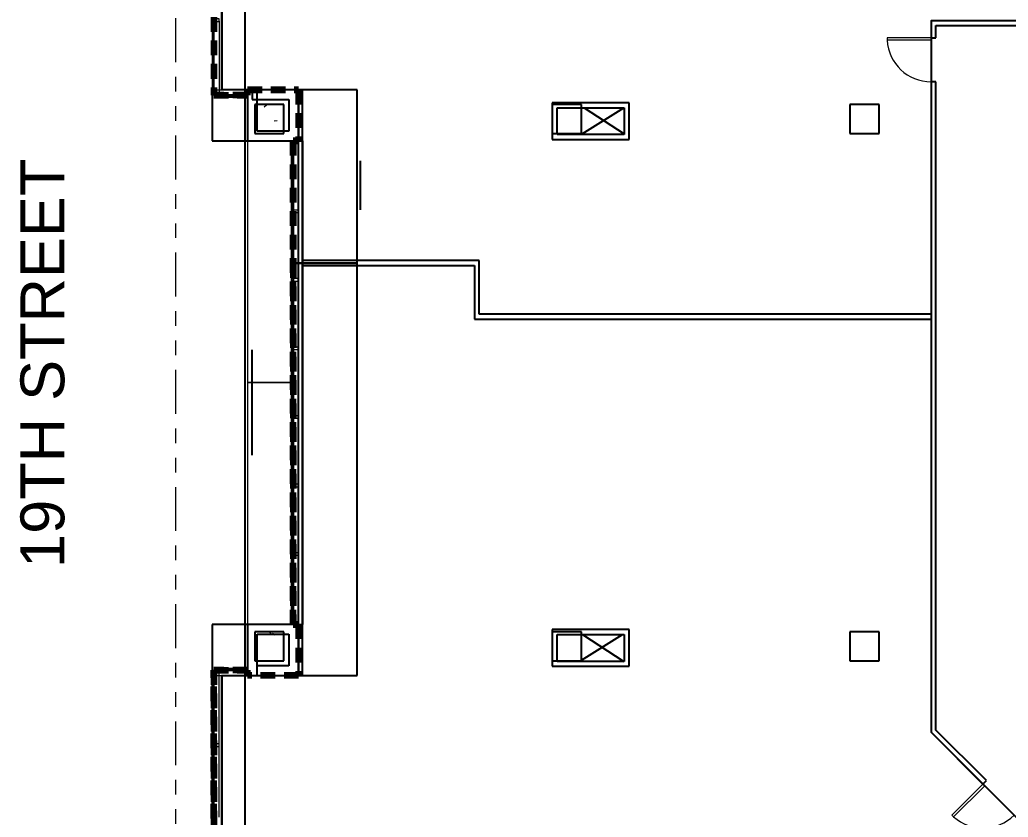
# Model space of a CAD drawing. Header units: inches. Extents: x -63 to 2235, y 0 to 1960.
# Drawn here: x -63 to 747, y 635 to 1288 of the extents above; entities that cross this region are included whole.
import ezdxf

# ---------------------------------------------------------------- set-up
doc = ezdxf.new("R2010")
doc.units = ezdxf.units.IN
doc.header["$LTSCALE"] = 96
doc.header["$MEASUREMENT"] = 0
doc.linetypes.add('Dash 1_8_', pattern=[0.2, 0.125, -0.075])
doc.linetypes.add('Double Dash 3_8_', pattern=[1, 0.375, -0.125, 0.125, -0.125, 0.125, -0.125])
doc.layers.add('A-DOOR', color=7, linetype='Continuous')
doc.layers.add('A-GLAZ', color=7, linetype='Continuous')
for name, color, linetype, lineweight in [('A-GLAZ-CWMG', 3, 'Continuous', 13), ('A-WALL-MBNI', 2, 'Continuous', 20), ('L-SITE', 6, 'Double Dash 3_8_', 15)]:
    doc.layers.add(name, color=color, linetype=linetype, lineweight=lineweight)
doc.styles.add('XFINE_1-8', font='swissl.ttf', dxfattribs={"height": 10})
pattern_1 = [(50, (790.334, 848.196), (55.0854, -4.8198), [5.76, -63.36]), (355, (790.334, 848.196), (-10.6557, 57.7685), [4.608, -50.688]), (100.451, (794.924, 847.794), (44.4295, 52.9487), [4.895, -53.848]), (46.184, (790.334, 863.556), (81.9644, -12.712), [8.64, -95.04]), (96.636, (797.164, 862.5), (71.7815, 74.812), [7.343, -80.772]), (351.184, (790.334, 863.56), (71.782, 74.812), [6.912, -76.032]), (21, (798.014, 859.716), (45.842, -30.9215), [5.76, -63.36]), (326, (798.014, 859.716), (18.687, 55.6915), [4.608, -50.688]), (71.451, (801.834, 857.14), (64.529, 24.77), [4.895, -53.848]), (37.5, (790.334, 848.196), (0.9339, 25.5668), [2.534, -47.539, 2.534, -48.922, -50.88]), (37.5, (790.334, 848.196), (0.9339, 25.5668), [-101.53, 2.534, -48.346]), (7.5, (790.334, 848.196), (20.204, 30.2913), [2.534, -26.803, 2.534, -46.387, -19.392]), (7.5, (790.334, 848.196), (20.204, 30.2913), [-78.259, 2.534, -16.858]), (327.5, (773.208, 848.196), (40.9978, -1.7324), [2.534, -16.666, 2.534, -57.37, -79.488]), (327.5, (773.208, 848.196), (40.9978, -1.7324), [-79.104, 2.534, -76.954]), (317.5, (765.53, 848.196), (44.7889, 7.6878), [2.534, -22.426, 2.534, -37.248, -56.448]), (317.5, (765.53, 848.196), (44.7889, 7.6878), [-64.742, 2.534, -53.914])]

# ---------------------------------------------------------------- blocks, each defined once
blk = doc.blocks.new('Single-Flush - 36_ x 84_-2024253-GROSS BLDG AREA - LEVEL 6')
at = {"layer": 'A-DOOR', "lineweight": 15}
for p, q in [((16, 2), (16, 38.01)), ((18, 38.01), (16, 38.01)), ((18, 2), (18, 38.01)), ((18, 2), (16, 2))]:
    blk.add_line(p, q, dxfattribs=at)
at = {"layer": 'A-DOOR', "lineweight": 5}
blk.add_arc((18, 2), 36.07, 93.17885, 180, dxfattribs=at)
blk = doc.blocks.new('System Panel - Glazed EXIST-BLACK-1040790-GROSS BLDG AREA - LEVEL 6')
at = {"layer": 'A-GLAZ'}
for p, q in [((12.51, 1.5), (-12.51, 1.5)), ((-12.51, 1.5), (-12.51, 0.5)), ((-12.51, 0.5), (12.51, 0.5)), ((12.51, 0.5), (12.51, 1.5))]:
    blk.add_line(p, q, dxfattribs=at)
blk = doc.blocks.new('System Panel - Glazed EXIST-BLACK-1040792-GROSS BLDG AREA - LEVEL 6')
at = {"layer": 'A-GLAZ'}
for p, q in [((30, 1.5), (-30, 1.5)), ((-30, 1.5), (-30, 0.5)), ((-30, 0.5), (30, 0.5)), ((30, 0.5), (30, 1.5))]:
    blk.add_line(p, q, dxfattribs=at)
blk = doc.blocks.new('System Panel - Glazed EXIST-BLACK-1040793-GROSS BLDG AREA - LEVEL 6')
at = {"layer": 'A-GLAZ'}
for p, q in [((29, 1.5), (-29, 1.5)), ((-29, 1.5), (-29, 0.5)), ((-29, 0.5), (29, 0.5)), ((29, 0.5), (29, 1.5))]:
    blk.add_line(p, q, dxfattribs=at)
blk = doc.blocks.new('Rectangular Mullion - 2_ x 6_ rectangular-BLACK-1040791-GROSS BLDG AREA - LEVEL 6')
at = {"layer": 'A-GLAZ-CWMG', "lineweight": 13}
for p, q in [((-1, 0), (1, 0)), ((-1, -6), (-1, 0)), ((1, 0), (1, -6)), ((1, -6), (-1, -6))]:
    blk.add_line(p, q, dxfattribs=at)
blk = doc.blocks.new('Rectangular Mullion - 2_ x 6_ rectangular-BLACK-1018852-GROSS BLDG AREA - LEVEL 6')
at = {"layer": 'A-GLAZ-CWMG'}
for p, q in [((-695.72, -93.29), (-695.22, -93.29)), ((-695.72, -153.29), (-695.72, -93.29)), ((-694.22, -93.29), (-689.72, -93.29)), ((-689.72, -153.29), (-689.72, -93.29))]:
    blk.add_line(p, q, dxfattribs=at)
blk = doc.blocks.new('Rectangular Mullion - 2_ x 6_ rectangular-BLACK-176579-GROSS BLDG AREA - LEVEL 6')
at = {"layer": 'A-GLAZ-CWMG'}
for p, q in [((-695.72, -333.29), (-695.72, -275.29)), ((-689.72, -333.29), (-689.72, -275.29))]:
    blk.add_line(p, q, dxfattribs=at)
blk = doc.blocks.new('Rectangular Mullion - 2_ x 6_ rectangular-BLACK-1040789-GROSS BLDG AREA - LEVEL 6')
at = {"layer": 'A-GLAZ-CWMG'}
for p, q in [((-693.72, -91.79), (-693.72, -91.29)), ((-693.72, -91.29), (-668.69, -91.29)), ((-693.72, -97.29), (-693.72, -92.79)), ((-693.72, -97.29), (-668.69, -97.29))]:
    blk.add_line(p, q, dxfattribs=at)
blk = doc.blocks.new('Rectangular Mullion - 2_ x 6_ rectangular-BLACK-1040799-GROSS BLDG AREA - LEVEL 6')
at = {"layer": 'A-GLAZ-CWMG', "lineweight": 13}
for p, q in [((0, 0), (-2, 0)), ((-2, 0), (-2, -6)), ((0, -6), (0, 0)), ((-2, -6), (0, -6))]:
    blk.add_line(p, q, dxfattribs=at)
blk = doc.blocks.new('System Panel - Glazed EXIST-BLACK-1030290-GROSS BLDG AREA - LEVEL 6')
at = {"layer": 'A-GLAZ'}
for p, q in [((12.51, -0.5), (-12.51, -0.5)), ((-12.51, -0.5), (-12.51, -1.5)), ((-12.51, -1.5), (12.51, -1.5)), ((12.51, -1.5), (12.51, -0.5))]:
    blk.add_line(p, q, dxfattribs=at)
blk = doc.blocks.new('System Panel - Glazed EXIST-BLACK-1030291-GROSS BLDG AREA - LEVEL 6')
at = {"layer": 'A-GLAZ'}
for p, q in [((30, -0.5), (-30, -0.5)), ((-30, -0.5), (-30, -1.5)), ((-30, -1.5), (30, -1.5)), ((30, -1.5), (30, -0.5))]:
    blk.add_line(p, q, dxfattribs=at)
blk = doc.blocks.new('Rectangular Mullion - 2_ x 6_ rectangular-BLACK-1030186-GROSS BLDG AREA - LEVEL 6')
at = {"layer": 'A-GLAZ-CWMG', "lineweight": 13}
for p, q in [((-1, 6), (1, 6)), ((-1, 0), (-1, 6)), ((1, 0), (-1, 0)), ((1, 6), (1, 0))]:
    blk.add_line(p, q, dxfattribs=at)
blk = doc.blocks.new('Rectangular Mullion - 2_ x 6_ rectangular-BLACK-1018866-GROSS BLDG AREA - LEVEL 6')
at = {"layer": 'A-GLAZ-CWMG'}
for p, q in [((-695.72, 438.71), (-695.72, 378.71)), ((-689.72, 438.71), (-689.72, 378.71)), ((-695.22, 378.71), (-695.72, 378.71)), ((-689.72, 378.71), (-694.22, 378.71))]:
    blk.add_line(p, q, dxfattribs=at)
blk = doc.blocks.new('Rectangular Mullion - 2_ x 6_ rectangular-BLACK-1030289-GROSS BLDG AREA - LEVEL 6')
at = {"layer": 'A-GLAZ-CWMG'}
for p, q in [((-693.72, 378.21), (-693.72, 382.71)), ((-693.72, 382.71), (-668.69, 382.71)), ((-693.72, 376.71), (-693.72, 377.21)), ((-693.72, 376.71), (-668.69, 376.71))]:
    blk.add_line(p, q, dxfattribs=at)
blk = doc.blocks.new('Rectangular Mullion - 2_ x 6_ rectangular-BLACK-1030191-GROSS BLDG AREA - LEVEL 6')
at = {"layer": 'A-GLAZ-CWMG', "lineweight": 13}
for p, q in [((0, 6), (-2, 6)), ((-2, 6), (-2, 0)), ((-2, 0), (0, 0)), ((0, 0), (0, 6))]:
    blk.add_line(p, q, dxfattribs=at)
blk = doc.blocks.new('System Panel - Glazed EXIST-BLACK-2204691-GROSS BLDG AREA - LEVEL 6')
at = {"layer": 'A-GLAZ'}
for p, q in [((27.32, -0.5), (-27.32, -0.5)), ((-27.32, -0.5), (-27.32, -1.5)), ((-27.32, -1.5), (27.32, -1.5)), ((27.32, -1.5), (27.32, -0.5))]:
    blk.add_line(p, q, dxfattribs=at)
blk = doc.blocks.new('Rectangular Mullion - 2_ x 6_ rectangular-BLACK-2095309-GROSS BLDG AREA - LEVEL 6')
at = {"layer": 'A-GLAZ-CWMG', "lineweight": 13}
for p, q in [((-0.08, 6), (-2, 6)), ((-2, 6), (-2, 1.5)), ((-2, 1.5), (-2, 0)), ((-2, 0), (0, 0)), ((0, 0), (0, 6))]:
    blk.add_line(p, q, dxfattribs=at)
blk = doc.blocks.new('Rectangular Mullion - 2_ x 6_ rectangular-BLACK-2095313-GROSS BLDG AREA - LEVEL 6')
at = {"layer": 'A-GLAZ-CWMG', "lineweight": 13}
for p, q in [((-2, 6), (0, 6)), ((-2, 1.5), (-2, 5.94)), ((-2, 0), (-2, 1.5)), ((0, 0), (-2, 0)), ((0, 6), (0, 1.5)), ((0, 1.5), (0, 0))]:
    blk.add_line(p, q, dxfattribs=at)
blk = doc.blocks.new('Rectangular Mullion - 2_ x 6_ rectangular-BLACK-1018876-GROSS BLDG AREA - LEVEL 6')
at = {"layer": 'A-GLAZ-CWMG'}
for p, q in [((-630.72, 1.35), (-630.72, -53.29)), ((-624.72, 1.35), (-624.72, -53.29))]:
    blk.add_line(p, q, dxfattribs=at)
blk = doc.blocks.new('System Panel - Glazed EXIST-BLACK-2204692-GROSS BLDG AREA - LEVEL 6')
at = {"layer": 'A-GLAZ'}
for p, q in [((27.07, -0.5), (-27.07, -0.5)), ((-27.07, -0.5), (-27.07, -1.5)), ((-27.07, -1.5), (27.07, -1.5)), ((27.07, -1.5), (27.07, -0.5))]:
    blk.add_line(p, q, dxfattribs=at)
blk = doc.blocks.new('Rectangular Mullion - 2_ x 6_ rectangular-BLACK-307537-GROSS BLDG AREA - LEVEL 6')
at = {"layer": 'A-GLAZ-CWMG'}
for p, q in [((-630.72, 225.92), (-630.72, 171.78)), ((-624.72, 225.92), (-624.72, 171.78))]:
    blk.add_line(p, q, dxfattribs=at)
blk = doc.blocks.new('System Panel - Glazed EXIST-BLACK-2204693-GROSS BLDG AREA - LEVEL 6')
at = {"layer": 'A-GLAZ'}
for p, q in [((27.08, -0.5), (-27.08, -0.5)), ((-27.08, -0.5), (-27.08, -1.5)), ((-27.08, -1.5), (27.08, -1.5)), ((27.08, -1.5), (27.08, -0.5))]:
    blk.add_line(p, q, dxfattribs=at)
blk = doc.blocks.new('Rectangular Mullion - 2_ x 6_ rectangular-BLACK-307505-GROSS BLDG AREA - LEVEL 6')
at = {"layer": 'A-GLAZ-CWMG'}
for p, q in [((-630.72, 282.08), (-630.72, 227.92)), ((-624.72, 282.08), (-624.72, 227.92))]:
    blk.add_line(p, q, dxfattribs=at)
blk = doc.blocks.new('System Panel - Glazed EXIST-BLACK-2204694-GROSS BLDG AREA - LEVEL 6')
at = {"layer": 'A-GLAZ'}
for p, q in [((27.3125, -0.5), (-27.3125, -0.5)), ((-27.3125, -0.5), (-27.3125, -1.5)), ((-27.3125, -1.5), (27.3125, -1.5)), ((27.3125, -1.5), (27.3125, -0.5))]:
    blk.add_line(p, q, dxfattribs=at)
blk = doc.blocks.new('Rectangular Mullion - 2_ x 6_ rectangular-BLACK-1018877-GROSS BLDG AREA - LEVEL 6')
at = {"layer": 'A-GLAZ-CWMG'}
for p, q in [((-630.72, 338.71), (-630.72, 284.08)), ((-624.72, 338.71), (-624.72, 284.08))]:
    blk.add_line(p, q, dxfattribs=at)
blk = doc.blocks.new('Rectangular Mullion - 2_ x 6_ rectangular-BLACK-2095317-GROSS BLDG AREA - LEVEL 6')
at = {"layer": 'A-GLAZ-CWMG', "lineweight": 13}
for p, q in [((-1, 6), (1, 6)), ((-1, 1.5), (-1, 6)), ((-1, 0), (-1, 1.5)), ((1, 0), (-1, 0)), ((1, 6), (1, 1.5)), ((1, 1.5), (1, 0))]:
    blk.add_line(p, q, dxfattribs=at)
blk = doc.blocks.new('CENTER-PRECAST8 - CENTER-PRECAST-1592216-GROSS BLDG AREA - LEVEL 6')
at = {"layer": 'A-WALL-MBNI'}
for p, q in [((-666.69, 340.71), (-666.69, 142.71)), ((-666.69, 142.71), (-630.72, 142.71)), ((-666.69, 142.71), (-666.69, -55.29)), ((-630.72, 142.71), (-666.69, 142.71))]:
    blk.add_line(p, q, dxfattribs=at)
blk = doc.blocks.new('Family - ___-1742687-GROSS BLDG AREA - LEVEL 6')
at = {"layer": 'L-SITE'}
blk.add_line((-725.72, 1017.21), (-725.72, -731.79), dxfattribs=at)

msp = doc.modelspace()

# ---------------------------------------------------------------- hatches: boundary and pattern name
at = {"lineweight": 5}
h = msp.add_hatch(dxfattribs=at)
h.set_pattern_fill('FP_1', color=256, style=0, pattern_type=2)
h.set_pattern_definition(pattern_1)
h.paths.add_polyline_path([(153.61, 1194.9), (153.61, 1218.9), (129.61, 1218.9), (129.61, 1194.9)], flags=0)
h = msp.add_hatch(dxfattribs=at)
h.set_pattern_fill('FP_1', color=256, style=0, pattern_type=2)
h.set_pattern_definition(pattern_1)
h.paths.add_polyline_path([(153.61, 762.9), (153.61, 786.9), (129.61, 786.9), (129.61, 762.9)], flags=0)
msp.add_hatch(color=253).paths.add_polyline_path([(165.64, 792.9), (165.61, 792.95), (165.61, 792.9)], flags=0)

# ---------------------------------------------------------------- linework, layer by layer
at = {"linetype": 'Dash 1_8_', "lineweight": 106}
for p, q in [((96.11, 1827.95), (96.11, 1226.45)), ((96.11, 1827.9), (96.11, 1226.4)), ((96.11, 1226.45), (123.64, 1226.45)), ((123.64, 1226.4), (96.11, 1226.4)), ((123.64, 1226.45), (123.64, 1230.95)), ((123.64, 1230.95), (165.64, 1230.95)), ((123.64, 1226.4), (123.64, 1230.9)), ((123.64, 1230.9), (165.64, 1230.9)), ((165.64, 1230.9), (165.64, 1188.95)), ((165.64, 1230.9), (165.64, 1188.9)), ((165.64, 1188.95), (161.11, 1188.95)), ((161.11, 1188.9), (161.11, 1088.95)), ((161.11, 792.9), (161.11, 1188.9)), ((165.64, 1188.9), (161.11, 1188.9)), ((161.11, 1088.9), (161.11, 792.99)), ((161.11, 792.95), (165.64, 792.95)), ((161.11, 792.9), (165.64, 792.9)), ((165.64, 792.9), (165.64, 750.95)), ((165.64, 792.9), (165.64, 750.9)), ((123.64, 755.45), (96.11, 755.45)), ((96.11, 755.4), (96.11, 153.95)), ((96.11, 153.9), (96.11, 755.4)), ((96.11, 755.4), (123.64, 755.4)), ((123.64, 750.95), (123.64, 755.45)), ((123.64, 750.9), (123.64, 755.4)), ((165.64, 750.95), (123.64, 750.95)), ((165.64, 750.9), (123.64, 750.9))]:
    msp.add_line(p, q, dxfattribs=at)
for p, q in [((102.61, 1823.4), (102.61, 1230.9)), ((121.61, 1572.58), (121.61, 0)), ((992.17, 1287.44), (684.17, 1287.44)), ((684.17, 1287.44), (684.17, 1273.44)), ((688.17, 1283.44), (992.17, 1283.44)), ((688.17, 1273.44), (688.17, 1283.44)), ((684.17, 1273.44), (688.17, 1273.44)), ((688.17, 1237.44), (684.17, 1237.44)), ((684.17, 1237.44), (684.17, 1046.9)), ((688.17, 706.25), (688.17, 1237.44)), ((94.61, 1226.9), (94.61, 1188.9)), ((165.64, 1230.9), (123.61, 1230.9)), ((123.61, 1230.9), (123.61, 1188.9)), ((127.61, 1230.9), (127.61, 1222.9)), ((131.61, 1196.9), (131.61, 1230.9)), ((165.64, 1188.9), (165.64, 1230.9)), ((213.64, 1230.9), (165.64, 1230.9)), ((165.64, 1230.9), (165.64, 1188.9)), ((213.64, 1088.9), (213.64, 1230.9)), ((127.61, 1222.9), (157.64, 1222.9)), ((153.61, 1218.9), (129.61, 1218.9)), ((129.61, 1218.9), (129.61, 1194.9)), ((153.61, 1194.9), (153.61, 1218.9)), ((157.64, 1222.9), (157.64, 1196.9)), ((436.61, 1220.17), (373.61, 1220.17)), ((373.61, 1220.17), (373.61, 1190.17)), ((397.61, 1218.9), (373.61, 1218.9)), ((373.61, 1218.9), (373.61, 1194.9)), ((377.61, 1216.17), (432.61, 1216.17)), ((377.61, 1194.17), (377.61, 1216.17)), ((397.61, 1194.9), (397.61, 1218.9)), ((398.22, 1194.84), (432.36, 1216.17)), ((399.62, 1216.17), (432.61, 1194.67)), ((432.61, 1216.17), (432.61, 1194.17)), ((436.61, 1190.17), (436.61, 1220.17)), ((641.61, 1218.9), (617.61, 1218.9)), ((617.61, 1218.9), (617.61, 1194.9)), ((641.61, 1194.9), (641.61, 1218.9)), ((129.61, 1194.9), (153.61, 1194.9)), ((157.64, 1196.9), (131.61, 1196.9)), ((373.61, 1194.9), (397.61, 1194.9)), ((432.61, 1194.17), (377.61, 1194.17)), ((617.61, 1194.9), (641.61, 1194.9)), ((94.61, 1188.9), (165.64, 1188.9)), ((165.64, 1188.9), (161.11, 1188.9)), ((161.11, 1188.9), (161.11, 1088.9)), ((165.64, 792.99), (165.64, 1188.9)), ((165.64, 1188.9), (168.77, 1188.9)), ((168.77, 1188.9), (168.77, 792.9)), ((373.61, 1190.17), (436.61, 1190.17)), ((216.14, 1172.64), (216.14, 1132.4)), ((213.64, 1088.9), (161.11, 1088.9)), ((161.11, 1088.9), (161.11, 792.99)), ((161.11, 1088.9), (213.64, 1088.9)), ((313.77, 1090.9), (168.77, 1090.9)), ((168.77, 1086.9), (309.77, 1086.9)), ((213.64, 750.9), (213.64, 1088.9)), ((309.77, 1086.9), (309.77, 1042.9)), ((313.77, 1046.9), (313.77, 1090.9)), ((684.17, 1046.9), (313.77, 1046.9)), ((309.77, 1042.9), (684.17, 1042.9)), ((684.17, 1042.9), (684.17, 704.59)), ((127.33, 1017.83), (127.33, 931.48)), ((94.61, 792.9), (94.61, 754.9)), ((165.64, 792.9), (94.61, 792.9)), ((123.61, 792.9), (123.61, 750.9)), ((153.61, 786.9), (129.61, 786.9)), ((129.61, 786.9), (129.61, 762.9)), ((153.61, 762.9), (153.61, 786.9)), ((161.11, 792.99), (165.64, 792.99)), ((165.64, 792.99), (165.64, 750.9)), ((165.64, 750.9), (165.64, 792.9)), ((165.64, 792.9), (168.77, 792.9)), ((436.61, 788.58), (373.61, 788.58)), ((373.61, 788.58), (373.61, 758.58)), ((397.61, 786.9), (373.61, 786.9)), ((373.61, 786.9), (373.61, 762.9)), ((397.61, 762.9), (397.61, 786.9)), ((436.61, 758.58), (436.61, 788.58)), ((641.61, 786.9), (617.61, 786.9)), ((617.61, 786.9), (617.61, 762.9)), ((641.61, 762.9), (641.61, 786.9)), ((131.61, 784.9), (157.64, 784.9)), ((131.61, 750.9), (131.61, 784.9)), ((157.64, 784.9), (157.64, 758.9)), ((377.61, 784.58), (432.61, 784.58)), ((377.61, 762.58), (377.61, 784.58)), ((397.61, 763.59), (431.21, 784.58)), ((398.35, 784.58), (432.12, 762.58)), ((432.61, 784.58), (432.61, 762.58)), ((129.61, 762.9), (153.61, 762.9)), ((373.61, 762.9), (397.61, 762.9)), ((432.61, 762.58), (377.61, 762.58)), ((617.61, 762.9), (641.61, 762.9)), ((157.64, 758.9), (131.61, 758.9)), ((373.61, 758.58), (436.61, 758.58)), ((102.61, 750.9), (102.61, 158.4)), ((123.61, 750.9), (165.64, 750.9)), ((165.64, 750.9), (213.64, 750.9)), ((729.52, 664.9), (688.17, 706.25)), ((684.17, 704.59), (726.69, 662.07)), ((726.69, 662.07), (729.52, 664.9))]:
    msp.add_line(p, q)
msp.add_lwpolyline([(1605.61, 1859.4), (1605.61, 1381.5), (1351.99, 1381.5), (1351.99, 1287.44), (684.17, 1287.44), (684.17, 704.59), (772.66, 616.11), (829.62, 616.11), (831.84, 616.11), (831.84, 299.91), (936.9, 299.91), (938.91, 299.91), (938.91, 124.45), (129.6, 124.4), (129.6, 159.29), (102.61, 159.29), (102.61, 750.9), (168.77, 750.9), (168.77, 1230.9), (102.61, 1230.9), (102.61, 1823.4), (128.87, 1823.4), (128.87, 1859.4), (1605.61, 1859.4)])

# ---------------------------------------------------------------- block references
for name, p in [('Family - ___-1742687-GROSS BLDG AREA - LEVEL 6', (790.33, 848.2)), ('Rectangular Mullion - 2_ x 6_ rectangular-BLACK-1018866-GROSS BLDG AREA - LEVEL 6', (790.33, 848.2)), ('Rectangular Mullion - 2_ x 6_ rectangular-BLACK-1030289-GROSS BLDG AREA - LEVEL 6', (790.33, 848.2)), ('Rectangular Mullion - 2_ x 6_ rectangular-BLACK-1030191-GROSS BLDG AREA - LEVEL 6', (123.64, 1224.9)), ('CENTER-PRECAST8 - CENTER-PRECAST-1592216-GROSS BLDG AREA - LEVEL 6', (790.33, 848.2)), ('Rectangular Mullion - 2_ x 6_ rectangular-BLACK-1018877-GROSS BLDG AREA - LEVEL 6', (790.33, 848.2)), ('Rectangular Mullion - 2_ x 6_ rectangular-BLACK-307505-GROSS BLDG AREA - LEVEL 6', (790.33, 848.2)), ('Rectangular Mullion - 2_ x 6_ rectangular-BLACK-307537-GROSS BLDG AREA - LEVEL 6', (790.33, 848.2)), ('Rectangular Mullion - 2_ x 6_ rectangular-BLACK-307537-GROSS BLDG AREA - LEVEL 6', (790.33, 792.05)), ('Rectangular Mullion - 2_ x 6_ rectangular-BLACK-307537-GROSS BLDG AREA - LEVEL 6', (790.33, 735.91)), ('Rectangular Mullion - 2_ x 6_ rectangular-BLACK-307537-GROSS BLDG AREA - LEVEL 6', (790.33, 679.77)), ('Rectangular Mullion - 2_ x 6_ rectangular-BLACK-1018876-GROSS BLDG AREA - LEVEL 6', (790.33, 848.2)), ('Rectangular Mullion - 2_ x 6_ rectangular-BLACK-1018852-GROSS BLDG AREA - LEVEL 6', (790.33, 848.2)), ('Rectangular Mullion - 2_ x 6_ rectangular-BLACK-1040789-GROSS BLDG AREA - LEVEL 6', (790.33, 848.2)), ('Rectangular Mullion - 2_ x 6_ rectangular-BLACK-1040799-GROSS BLDG AREA - LEVEL 6', (123.64, 756.9)), ('Rectangular Mullion - 2_ x 6_ rectangular-BLACK-176579-GROSS BLDG AREA - LEVEL 6', (790.33, 968.2))]:
    msp.add_blockref(name, p)
at = {"extrusion": (0, 0, -1)}
for name, p, rotation in [('Rectangular Mullion - 2_ x 6_ rectangular-BLACK-1030186-GROSS BLDG AREA - LEVEL 6', (-94.61, 1287.9), 89.99999999999991), ('Rectangular Mullion - 2_ x 6_ rectangular-BLACK-2095313-GROSS BLDG AREA - LEVEL 6', (-159.61, 1188.9), 90.0000000000001), ('Rectangular Mullion - 2_ x 6_ rectangular-BLACK-2095317-GROSS BLDG AREA - LEVEL 6', (-159.61, 1131.28), 90.0000000000001), ('Rectangular Mullion - 2_ x 6_ rectangular-BLACK-2095317-GROSS BLDG AREA - LEVEL 6', (-159.61, 1075.12), 90.0000000000001), ('Rectangular Mullion - 2_ x 6_ rectangular-BLACK-2095317-GROSS BLDG AREA - LEVEL 6', (-159.61, 1018.97), 90.0000000000001), ('Rectangular Mullion - 2_ x 6_ rectangular-BLACK-2095317-GROSS BLDG AREA - LEVEL 6', (-159.61, 962.83), 90.0000000000001), ('Rectangular Mullion - 2_ x 6_ rectangular-BLACK-2095317-GROSS BLDG AREA - LEVEL 6', (-159.61, 906.69), 90.0000000000001), ('Rectangular Mullion - 2_ x 6_ rectangular-BLACK-2095317-GROSS BLDG AREA - LEVEL 6', (-159.61, 850.54), 90.0000000000001), ('Rectangular Mullion - 2_ x 6_ rectangular-BLACK-1040791-GROSS BLDG AREA - LEVEL 6', (-94.61, 693.9), 270.0000000000001)]:
    msp.add_blockref(name, p, dxfattribs=dict(at, rotation=rotation))
for name, p, rotation in [('System Panel - Glazed EXIST-BLACK-1030291-GROSS BLDG AREA - LEVEL 6', (94.61, 1256.9), 90.00000000000007), ('Single-Flush - 36_ x 84_-2024253-GROSS BLDG AREA - LEVEL 6', (686.17, 1255.44), 89.99999999999991), ('System Panel - Glazed EXIST-BLACK-1030290-GROSS BLDG AREA - LEVEL 6', (109.13, 1224.9), 180), ('System Panel - Glazed EXIST-BLACK-2204694-GROSS BLDG AREA - LEVEL 6', (159.61, 1159.59), 89.99999999999991), ('System Panel - Glazed EXIST-BLACK-2204693-GROSS BLDG AREA - LEVEL 6', (159.61, 1103.2), 89.99999999999991), ('System Panel - Glazed EXIST-BLACK-2204692-GROSS BLDG AREA - LEVEL 6', (159.61, 1047.04), 89.99999999999991), ('System Panel - Glazed EXIST-BLACK-2204692-GROSS BLDG AREA - LEVEL 6', (159.61, 990.9), 89.99999999999991), ('System Panel - Glazed EXIST-BLACK-2204692-GROSS BLDG AREA - LEVEL 6', (159.61, 934.76), 89.99999999999991), ('System Panel - Glazed EXIST-BLACK-2204692-GROSS BLDG AREA - LEVEL 6', (159.61, 878.62), 89.99999999999991), ('System Panel - Glazed EXIST-BLACK-2204691-GROSS BLDG AREA - LEVEL 6', (159.61, 822.22), 89.99999999999991), ('Rectangular Mullion - 2_ x 6_ rectangular-BLACK-2095309-GROSS BLDG AREA - LEVEL 6', (159.61, 792.9), 269.9999999999999), ('System Panel - Glazed EXIST-BLACK-1040792-GROSS BLDG AREA - LEVEL 6', (94.61, 724.9), 269.9999999999999), ('System Panel - Glazed EXIST-BLACK-1040790-GROSS BLDG AREA - LEVEL 6', (109.13, 756.9), 180), ('System Panel - Glazed EXIST-BLACK-1040793-GROSS BLDG AREA - LEVEL 6', (94.61, 663.9), 269.9999999999999), ('Single-Flush - 36_ x 84_-2024253-GROSS BLDG AREA - LEVEL 6', (740.83, 650.76), 134.9999999999999)]:
    msp.add_blockref(name, p, dxfattribs=dict(rotation=rotation))

# ---------------------------------------------------------------- texts
at = {"insert": (-62.46, 839.06), "char_height": 36, "attachment_point": 1, "rotation": 90, "style": 'XFINE_1-8'}
msp.add_mtext_dynamic_manual_height_columns('19TH STREET', width=965.3769, gutter_width=50, heights=[0], dxfattribs=at)

doc.saveas('drawing.dxf')
